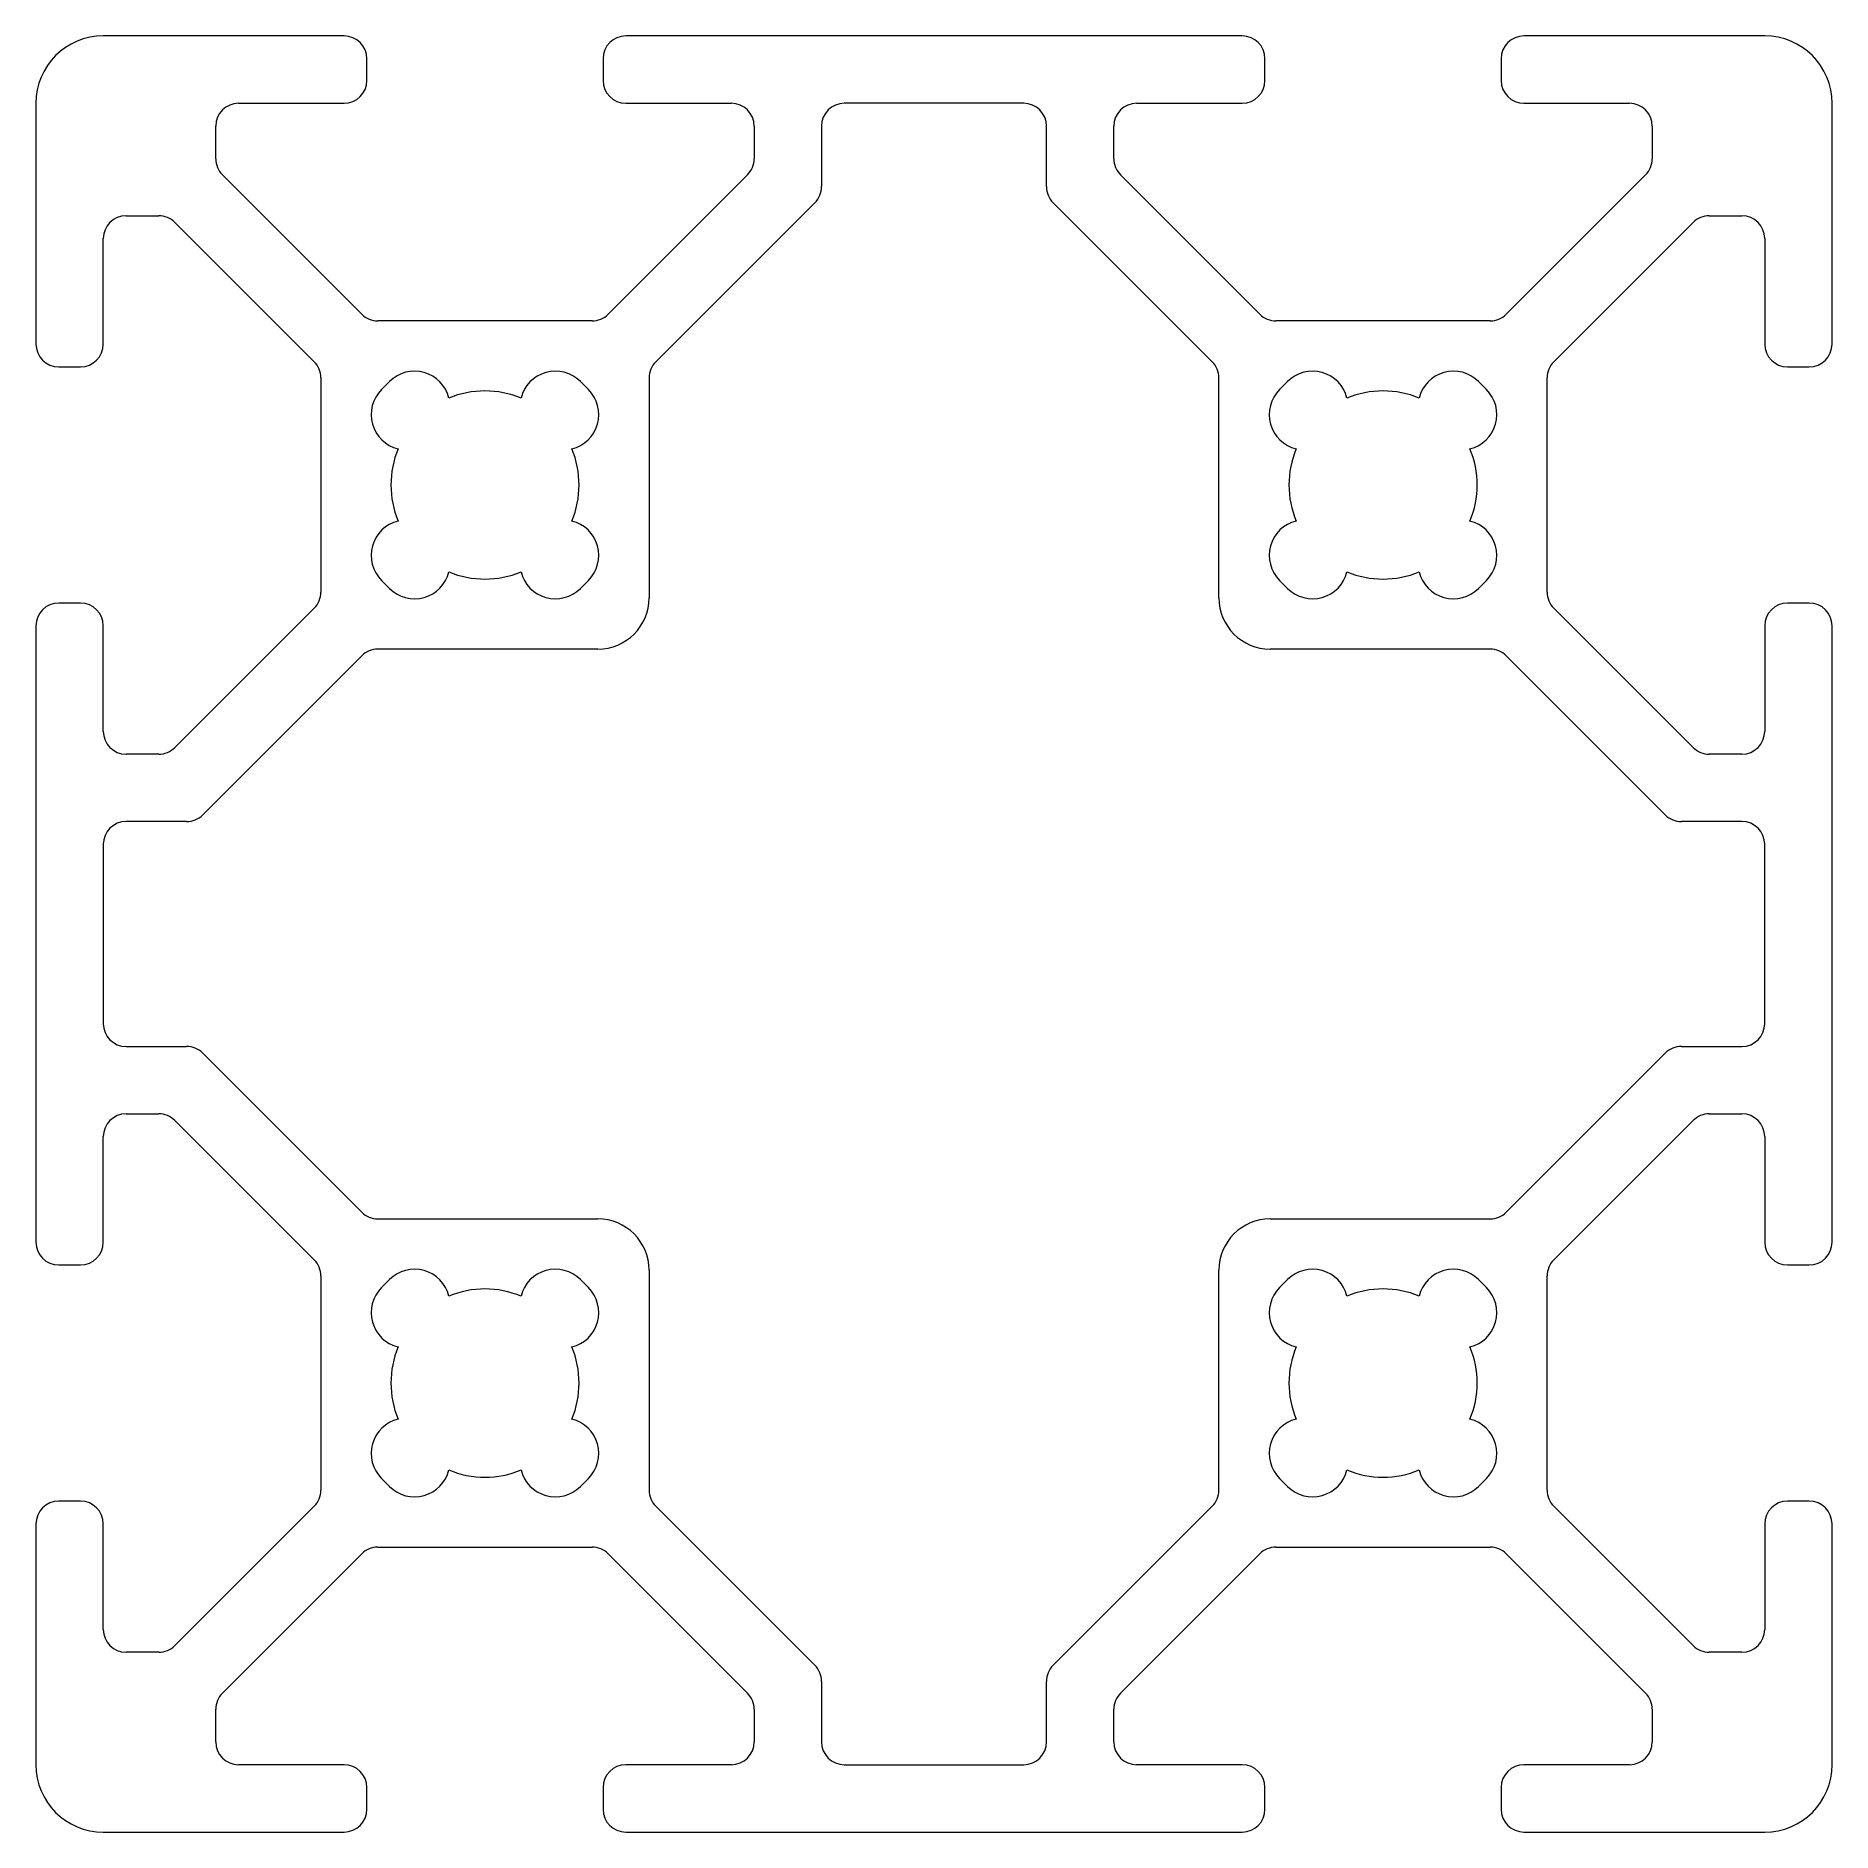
# Model space of a CAD drawing. Header units: millimetres. Extents: x -20 to 20, y -20 to 20.
import ezdxf

# ---------------------------------------------------------------- set-up
doc = ezdxf.new("R2010")
doc.units = ezdxf.units.MM

msp = doc.modelspace()

# ---------------------------------------------------------------- linework, layer by layer
at = {"color": 7, "linetype": 'Continuous', "lineweight": 15}
for p, q in [((-13.138, 20), (-18.5, 20)), ((6.862, 20), (-6.862, 20)), ((18.5, 20), (13.138, 20)), ((-12.63, 19.008), (-12.63, 19.492)), ((-7.37, 19.492), (-7.37, 19.008)), ((7.37, 19.008), (7.37, 19.492)), ((12.63, 19.492), (12.63, 19.008)), ((-20, 18.5), (-20, 13.138)), ((-15.487, 18.5), (-13.138, 18.5)), ((-6.862, 18.5), (-4.513, 18.5)), ((1.997, 18.5), (-1.997, 18.5)), ((4.513, 18.5), (6.862, 18.5)), ((13.138, 18.5), (15.487, 18.5)), ((20, 13.138), (20, 18.5)), ((-15.995, 17.266), (-15.995, 17.992)), ((-4.005, 17.992), (-4.005, 17.266)), ((-2.505, 17.992), (-2.505, 16.645)), ((2.505, 16.645), (2.505, 17.992)), ((4.005, 17.266), (4.005, 17.992)), ((15.995, 17.992), (15.995, 17.266)), ((-12.743, 13.804), (-15.846, 16.907)), ((-4.154, 16.907), (-7.257, 13.804)), ((7.257, 13.804), (4.154, 16.907)), ((15.846, 16.907), (12.743, 13.804)), ((-2.654, 16.286), (-6.196, 12.743)), ((6.196, 12.743), (2.654, 16.286)), ((-17.992, 15.995), (-17.266, 15.995)), ((-16.907, 15.846), (-13.804, 12.743)), ((13.804, 12.743), (16.907, 15.846)), ((17.266, 15.995), (17.992, 15.995)), ((-18.5, 13.138), (-18.5, 15.487)), ((18.5, 15.487), (18.5, 13.138)), ((-7.616, 13.655), (-12.384, 13.655)), ((12.384, 13.655), (7.616, 13.655)), ((-19.492, 12.63), (-19.008, 12.63)), ((19.008, 12.63), (19.492, 12.63)), ((-13.655, 12.384), (-13.655, 7.616)), ((-12.125, 12.305), (-12.305, 12.125)), ((-7.695, 12.125), (-7.875, 12.305)), ((-6.345, 12.384), (-6.345, 7.488)), ((6.345, 7.488), (6.345, 12.384)), ((7.875, 12.305), (7.695, 12.125)), ((12.305, 12.125), (12.125, 12.305)), ((13.655, 7.616), (13.655, 12.384)), ((-12.305, 7.875), (-12.125, 7.695)), ((-7.875, 7.695), (-7.695, 7.875)), ((7.695, 7.875), (7.875, 7.695)), ((12.125, 7.695), (12.305, 7.875)), ((-19.008, 7.37), (-19.492, 7.37)), ((-13.804, 7.257), (-16.907, 4.154)), ((16.907, 4.154), (13.804, 7.257)), ((19.492, 7.37), (19.008, 7.37)), ((-20, 6.862), (-20, -6.862)), ((-18.5, 4.513), (-18.5, 6.862)), ((18.5, 6.862), (18.5, 4.513)), ((20, -6.862), (20, 6.862)), ((-12.743, 6.196), (-16.286, 2.654)), ((-7.488, 6.345), (-12.384, 6.345)), ((12.384, 6.345), (7.488, 6.345)), ((16.286, 2.654), (12.743, 6.196)), ((-17.266, 4.005), (-17.992, 4.005)), ((17.992, 4.005), (17.266, 4.005)), ((-16.645, 2.505), (-17.992, 2.505)), ((17.992, 2.505), (16.645, 2.505)), ((-18.5, 1.997), (-18.5, -1.997)), ((18.5, -1.997), (18.5, 1.997)), ((-17.992, -2.505), (-16.645, -2.505)), ((-16.286, -2.654), (-12.743, -6.196)), ((12.743, -6.196), (16.286, -2.654)), ((16.645, -2.505), (17.992, -2.505)), ((-17.992, -4.005), (-17.266, -4.005)), ((-16.907, -4.154), (-13.804, -7.257)), ((13.804, -7.257), (16.907, -4.154)), ((17.266, -4.005), (17.992, -4.005)), ((-18.5, -6.862), (-18.5, -4.513)), ((18.5, -4.513), (18.5, -6.862)), ((-12.384, -6.345), (-7.488, -6.345)), ((7.488, -6.345), (12.384, -6.345)), ((-19.492, -7.37), (-19.008, -7.37)), ((-6.345, -7.488), (-6.345, -12.384)), ((6.345, -12.384), (6.345, -7.488)), ((19.008, -7.37), (19.492, -7.37)), ((-13.655, -7.616), (-13.655, -12.384)), ((-12.125, -7.695), (-12.305, -7.875)), ((-7.695, -7.875), (-7.875, -7.695)), ((7.875, -7.695), (7.695, -7.875)), ((12.305, -7.875), (12.125, -7.695)), ((13.655, -12.384), (13.655, -7.616)), ((-12.305, -12.125), (-12.125, -12.305)), ((-7.875, -12.305), (-7.695, -12.125)), ((7.695, -12.125), (7.875, -12.305)), ((12.125, -12.305), (12.305, -12.125)), ((-19.008, -12.63), (-19.492, -12.63)), ((-13.804, -12.743), (-16.907, -15.846)), ((-6.196, -12.743), (-2.654, -16.286)), ((2.654, -16.286), (6.196, -12.743)), ((16.907, -15.846), (13.804, -12.743)), ((19.492, -12.63), (19.008, -12.63)), ((-20, -13.138), (-20, -18.5)), ((-18.5, -15.487), (-18.5, -13.138)), ((18.5, -13.138), (18.5, -15.487)), ((20, -18.5), (20, -13.138)), ((-15.846, -16.907), (-12.743, -13.804)), ((-12.384, -13.655), (-7.616, -13.655)), ((-7.257, -13.804), (-4.154, -16.907)), ((4.154, -16.907), (7.257, -13.804)), ((7.616, -13.655), (12.384, -13.655)), ((12.743, -13.804), (15.846, -16.907)), ((-17.266, -15.995), (-17.992, -15.995)), ((17.992, -15.995), (17.266, -15.995)), ((-2.505, -16.645), (-2.505, -17.992)), ((2.505, -17.992), (2.505, -16.645)), ((-15.995, -17.992), (-15.995, -17.266)), ((-4.005, -17.266), (-4.005, -17.992)), ((4.005, -17.992), (4.005, -17.266)), ((15.995, -17.266), (15.995, -17.992)), ((-13.138, -18.5), (-15.487, -18.5)), ((-4.513, -18.5), (-6.862, -18.5)), ((-1.997, -18.5), (1.997, -18.5)), ((6.862, -18.5), (4.513, -18.5)), ((15.487, -18.5), (13.138, -18.5)), ((-12.63, -19.492), (-12.63, -19.008)), ((-7.37, -19.008), (-7.37, -19.492)), ((7.37, -19.492), (7.37, -19.008)), ((12.63, -19.008), (12.63, -19.492)), ((-18.5, -20), (-13.138, -20)), ((-6.862, -20), (6.862, -20)), ((13.138, -20), (18.5, -20))]:
    msp.add_line(p, q, dxfattribs=at)
for centre, radius, start, end in [((-13.138, 19.492), 0.508, 0, 90), ((-6.862, 19.492), 0.508, 90, 180), ((-18.5, 18.5), 1.5, 90, 180), ((6.862, 19.492), 0.508, 0, 90), ((13.138, 19.492), 0.508, 90, 180), ((18.5, 18.5), 1.5, 0, 90), ((-13.138, 19.008), 0.508, 270, 0), ((-6.862, 19.008), 0.508, 180, 270), ((6.862, 19.008), 0.508, 270, 0), ((13.138, 19.008), 0.508, 180, 270), ((-15.487, 17.992), 0.508, 90, 180), ((-4.513, 17.992), 0.508, 0, 90), ((-1.997, 17.992), 0.508, 90, 180), ((1.997, 17.992), 0.508, 0, 90), ((4.513, 17.992), 0.508, 90, 180), ((15.487, 17.992), 0.508, 0, 90), ((-15.487, 17.266), 0.508, 180, 225), ((-4.513, 17.266), 0.508, 315, 0), ((4.513, 17.266), 0.508, 180, 225), ((15.487, 17.266), 0.508, 315, 0), ((-3.013, 16.645), 0.508, 315, 0), ((3.013, 16.645), 0.508, 180, 225), ((-17.992, 15.487), 0.508, 90, 180), ((-17.266, 15.487), 0.508, 45, 90), ((17.266, 15.487), 0.508, 90, 135), ((17.992, 15.487), 0.508, 0, 90), ((-12.384, 14.163), 0.508, 225, 270), ((-7.616, 14.163), 0.508, 270, 315), ((7.616, 14.163), 0.508, 225, 270), ((12.384, 14.163), 0.508, 270, 315), ((-19.492, 13.138), 0.508, 180, 270), ((-19.008, 13.138), 0.508, 270, 0), ((19.008, 13.138), 0.508, 180, 270), ((19.492, 13.138), 0.508, 270, 0), ((-14.163, 12.384), 0.508, 0, 45), ((-11.568, 11.748), 0.787, 13.7546, 135), ((-8.432, 11.748), 0.787, 45, 166.2454), ((-5.837, 12.384), 0.508, 135, 180), ((5.837, 12.384), 0.508, 0, 45), ((8.432, 11.748), 0.787, 13.7546, 135), ((11.568, 11.748), 0.787, 45, 166.2454), ((14.163, 12.384), 0.508, 135, 180), ((-11.748, 11.568), 0.787, 135, 256.2454), ((-10, 10), 2.095, 67.4389, 112.5611), ((-8.252, 11.568), 0.787, 283.7546, 45), ((8.252, 11.568), 0.787, 135, 256.2454), ((10, 10), 2.095, 67.4389, 112.5611), ((11.748, 11.568), 0.787, 283.7546, 45), ((-10, 10), 2.095, 157.4389, 202.5611), ((-10, 10), 2.096, 337.4389, 22.5611), ((10, 10), 2.095, 157.4389, 202.5611), ((10, 10), 2.096, 337.4389, 22.5611), ((-11.748, 8.432), 0.787, 103.7546, 225), ((-8.252, 8.432), 0.787, 315, 76.2454), ((8.252, 8.432), 0.787, 103.7546, 225), ((11.748, 8.432), 0.787, 315, 76.2454), ((-11.568, 8.252), 0.787, 225, 346.2454), ((-10, 10), 2.096, 247.4389, 292.5611), ((-8.432, 8.252), 0.787, 193.7546, 315), ((8.432, 8.252), 0.787, 225, 346.2454), ((10, 10), 2.096, 247.4389, 292.5611), ((11.568, 8.252), 0.787, 193.7546, 315), ((-14.163, 7.616), 0.508, 315, 0), ((14.163, 7.616), 0.508, 180, 225), ((-19.492, 6.862), 0.508, 90, 180), ((-19.008, 6.862), 0.508, 0, 90), ((-7.488, 7.488), 1.143, 270, 0), ((7.488, 7.488), 1.143, 180, 270), ((19.008, 6.862), 0.508, 90, 180), ((19.492, 6.862), 0.508, 0, 90), ((-12.384, 5.837), 0.508, 90, 135), ((12.384, 5.837), 0.508, 45, 90), ((-17.992, 4.513), 0.508, 180, 270), ((17.992, 4.513), 0.508, 270, 0), ((-17.266, 4.513), 0.508, 270, 315), ((17.266, 4.513), 0.508, 225, 270), ((-17.992, 1.997), 0.508, 90, 180), ((-16.645, 3.013), 0.508, 270, 315), ((16.645, 3.013), 0.508, 225, 270), ((17.992, 1.997), 0.508, 0, 90), ((-17.992, -1.997), 0.508, 180, 270), ((17.992, -1.997), 0.508, 270, 0), ((-16.645, -3.013), 0.508, 45, 90), ((16.645, -3.013), 0.508, 90, 135), ((-17.992, -4.513), 0.508, 90, 180), ((-17.266, -4.513), 0.508, 45, 90), ((17.266, -4.513), 0.508, 90, 135), ((17.992, -4.513), 0.508, 0, 90), ((-12.384, -5.837), 0.508, 225, 270), ((-7.488, -7.488), 1.143, 0, 90), ((7.488, -7.488), 1.143, 90, 180), ((12.384, -5.837), 0.508, 270, 315), ((-19.492, -6.862), 0.508, 180, 270), ((-19.008, -6.862), 0.508, 270, 0), ((19.008, -6.862), 0.508, 180, 270), ((19.492, -6.862), 0.508, 270, 0), ((-14.163, -7.616), 0.508, 0, 45), ((-11.568, -8.252), 0.787, 13.7546, 135), ((-8.432, -8.252), 0.787, 45, 166.2454), ((8.432, -8.252), 0.787, 13.7546, 135), ((11.568, -8.252), 0.787, 45, 166.2454), ((14.163, -7.616), 0.508, 135, 180), ((-11.748, -8.432), 0.787, 135, 256.2454), ((-10, -10), 2.095, 67.4389, 112.5611), ((-8.252, -8.432), 0.787, 283.7546, 45), ((8.252, -8.432), 0.787, 135, 256.2454), ((10, -10), 2.096, 67.4389, 112.5611), ((11.748, -8.432), 0.787, 283.7546, 45), ((-10, -10), 2.095, 157.4389, 202.5611), ((-10, -10), 2.096, 337.4389, 22.5611), ((10, -10), 2.095, 157.4389, 202.5611), ((10, -10), 2.096, 337.4389, 22.5611), ((-11.748, -11.568), 0.787, 103.7546, 225), ((-8.252, -11.568), 0.787, 315, 76.2454), ((8.252, -11.568), 0.787, 103.7546, 225), ((11.748, -11.568), 0.787, 315, 76.2454), ((-11.568, -11.748), 0.787, 225, 346.2454), ((-10, -10), 2.096, 247.4389, 292.5611), ((-8.432, -11.748), 0.787, 193.7546, 315), ((8.432, -11.748), 0.787, 225, 346.2454), ((10, -10), 2.096, 247.4389, 292.5611), ((11.568, -11.748), 0.787, 193.7546, 315), ((-14.163, -12.384), 0.508, 315, 0), ((-5.837, -12.384), 0.508, 180, 225), ((5.837, -12.384), 0.508, 315, 0), ((14.163, -12.384), 0.508, 180, 225), ((-19.492, -13.138), 0.508, 90, 180), ((-19.008, -13.138), 0.508, 0, 90), ((19.008, -13.138), 0.508, 90, 180), ((19.492, -13.138), 0.508, 0, 90), ((-12.384, -14.163), 0.508, 90, 135), ((-7.616, -14.163), 0.508, 45, 90), ((7.616, -14.163), 0.508, 90, 135), ((12.384, -14.163), 0.508, 45, 90), ((-17.992, -15.487), 0.508, 180, 270), ((17.992, -15.487), 0.508, 270, 0), ((-17.266, -15.487), 0.508, 270, 315), ((17.266, -15.487), 0.508, 225, 270), ((-3.013, -16.645), 0.508, 0, 45), ((3.013, -16.645), 0.508, 135, 180), ((-15.487, -17.266), 0.508, 135, 180), ((-4.513, -17.266), 0.508, 0, 45), ((4.513, -17.266), 0.508, 135, 180), ((15.487, -17.266), 0.508, 0, 45), ((-15.487, -17.992), 0.508, 180, 270), ((-4.513, -17.992), 0.508, 270, 0), ((-1.997, -17.992), 0.508, 180, 270), ((1.997, -17.992), 0.508, 270, 0), ((4.513, -17.992), 0.508, 180, 270), ((15.487, -17.992), 0.508, 270, 0), ((-18.5, -18.5), 1.5, 180, 270), ((-13.138, -19.008), 0.508, 0, 90), ((-6.862, -19.008), 0.508, 90, 180), ((6.862, -19.008), 0.508, 0, 90), ((13.138, -19.008), 0.508, 90, 180), ((18.5, -18.5), 1.5, 270, 0), ((-13.138, -19.492), 0.508, 270, 0), ((-6.862, -19.492), 0.508, 180, 270), ((6.862, -19.492), 0.508, 270, 0), ((13.138, -19.492), 0.508, 180, 270)]:
    msp.add_arc(centre, radius, start, end, dxfattribs=at)

doc.saveas('drawing.dxf')
